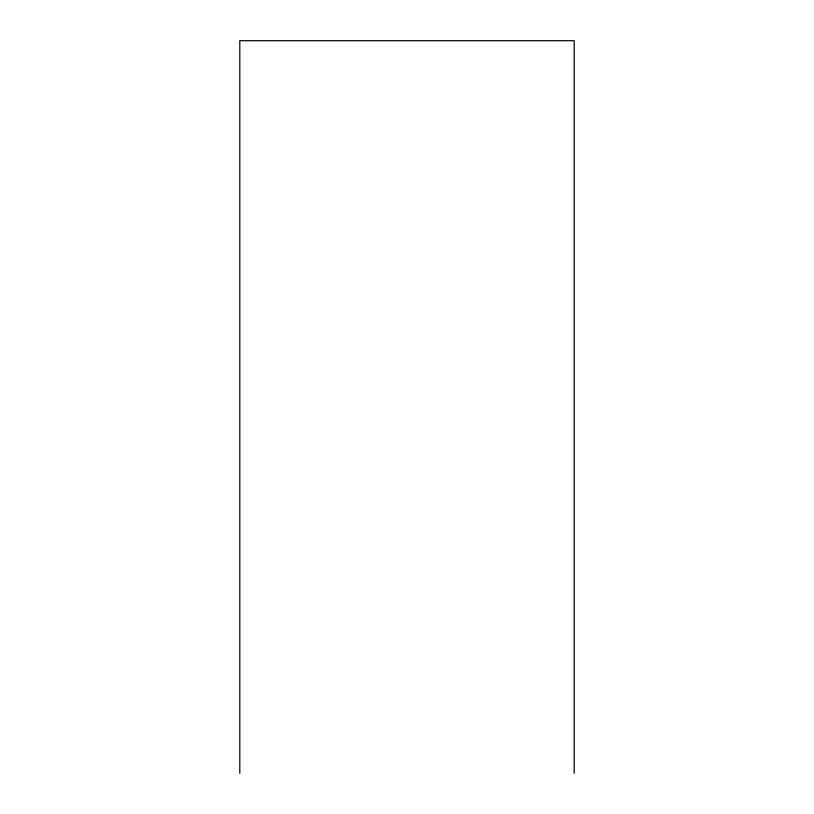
<?xml version="1.0" encoding="UTF-8"?>
<svg xmlns="http://www.w3.org/2000/svg" width="814" height="814" viewBox="0 0 814 814"><rect width="100%" height="100%" fill="white"/><g stroke="black" fill="none" stroke-linecap="round" stroke-linejoin="round"><path stroke-width="1.22" d="M574.196 773.3L574.196 40.7L239.804 40.7L239.804 773.3"/></g></svg>
